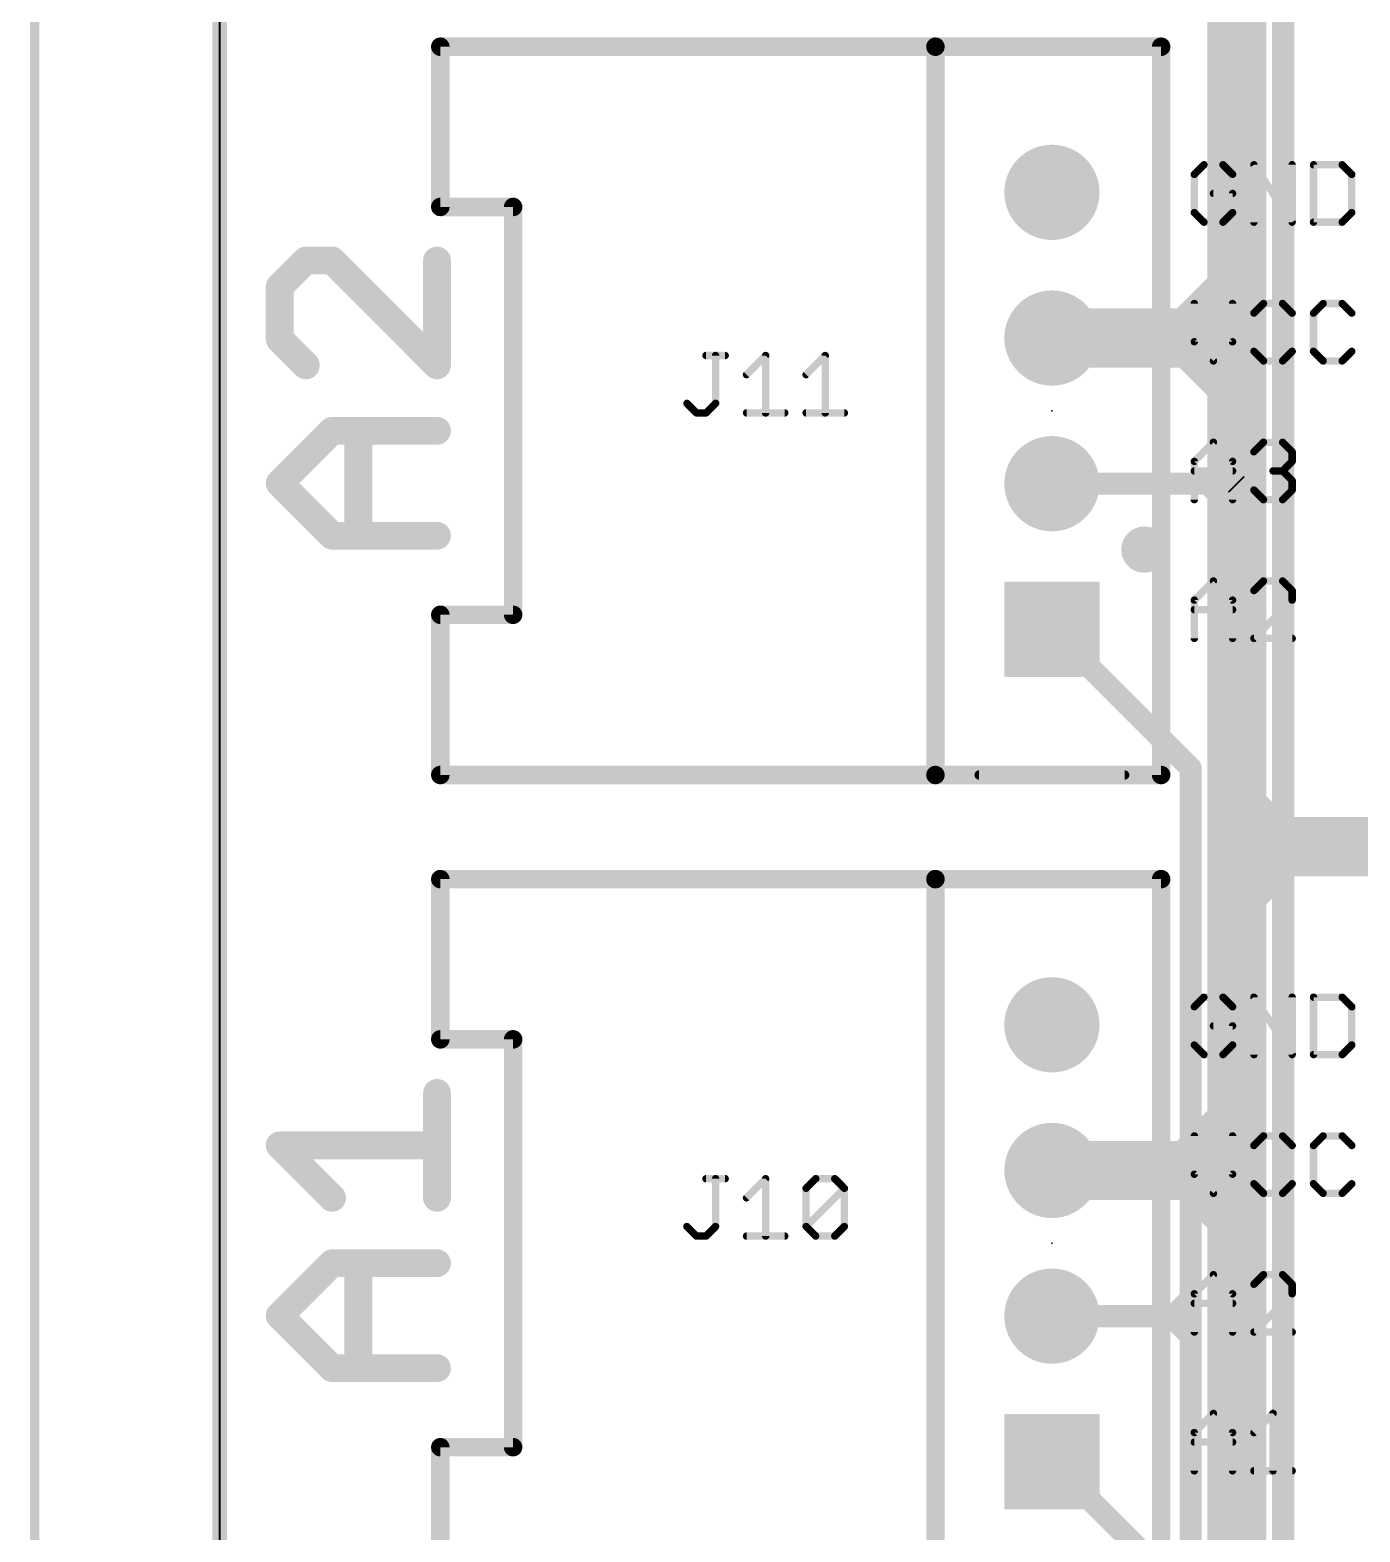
# Model space of a CAD drawing. Extents: x -0.23 to 5.5, y -0.23 to 4.66.
# Drawn here: x -0.103 to 0.617, y 0.819 to 1.631 of the extents above; entities that cross this region are included whole.
import ezdxf

# ---------------------------------------------------------------- set-up
doc = ezdxf.new("R2010")
doc.units = 0
for name, color, linetype in [('1', 14, 'CONTINUOUS'), ('16', 174, 'CONTINUOUS'), ('17', 94, 'CONTINUOUS'), ('18', 94, 'CONTINUOUS'), ('20', 214, 'CONTINUOUS'), ('21', 251, 'CONTINUOUS'), ('23', 178, 'CONTINUOUS'), ('25', 251, 'CONTINUOUS'), ('50', 251, 'CONTINUOUS')]:
    doc.layers.add(name, color=color, linetype=linetype)

# ---------------------------------------------------------------- blocks, each defined once
blk = doc.blocks.new('SQUAREP')
blk.add_solid([(-0.5, -0.5), (0.5, -0.5), (-0.5, 0.5), (0.5, 0.5)])
blk = doc.blocks.new('ROUNDP')
at = {"const_width": 0.5}
blk.add_lwpolyline([(0, -0.25, 1), (0, 0.25, 1), (0, -0.25)], format="xyb", dxfattribs=at)
blk = doc.blocks.new('ROUNDV')
at = {"const_width": 0.5}
blk.add_lwpolyline([(0, -0.25, 1), (0, 0.25, 1), (0, -0.25)], format="xyb", dxfattribs=at)

msp = doc.modelspace()

# ---------------------------------------------------------------- linework, layer by layer
at = {"layer": '1'}
for points, const_width in [([(0, 0), (0, 2.1)], 0.008), ([(0.55, 1.49), (0.55, 1.715)], 0.032), ([(0.52437, 1.46437), (0.55, 1.49)], 0.032), ([(0.55, 1.46), (0.55, 1.49)], 0.032), ([(0.45, 1.46437), (0.52437, 1.46437)], 0.032), ([(0.52437, 1.46437), (0.52563, 1.46437)], 0.032), ([(0.52563, 1.46437), (0.54563, 1.46437)], 0.032), ([(0.52563, 1.46437), (0.55, 1.44)], 0.032), ([(0.54563, 1.46437), (0.55, 1.46)], 0.032), ([(0.55, 1.44), (0.55, 1.46)], 0.032), ([(0.55, 1.21), (0.55, 1.44)], 0.032), ([(0.57063, 1.18937), (0.55, 1.21)], 0.032), ([(0.55, 1.2), (0.55, 1.21)], 0.032), ([(0.55, 1.165), (0.55, 1.2)], 0.032), ([(0.56063, 1.18937), (0.55, 1.2)], 0.032), ([(0.57437, 1.18937), (0.55, 1.165)], 0.032), ([(0.57063, 1.18937), (0.56063, 1.18937)], 0.032), ([(0.57437, 1.18937), (0.57063, 1.18937)], 0.032), ([(0.725, 1.18937), (0.57437, 1.18937)], 0.032), ([(0.55, 1.025), (0.55, 1.165)], 0.032), ([(0.52437, 1.01437), (0.545, 1.035)], 0.032), ([(0.545, 1.03), (0.545, 1.035)], 0.032), ([(0.55, 1.025), (0.545, 1.03)], 0.032), ([(0.55, 1.02), (0.55, 1.025)], 0.032), ([(0.54437, 1.01437), (0.55, 1.02)], 0.032), ([(0.55, 0.99), (0.55, 1.02)], 0.032), ([(0.45, 1.01437), (0.52437, 1.01437)], 0.032), ([(0.52437, 1.01437), (0.52563, 1.01437)], 0.032), ([(0.52563, 1.01437), (0.54437, 1.01437)], 0.032), ([(0.52563, 1.01437), (0.55, 0.99)], 0.032), ([(0.55, 0.655), (0.55, 0.99)], 0.032)]:
    msp.add_lwpolyline(points, dxfattribs=dict(at, const_width=const_width))
at = {"layer": '1', "const_width": 0.016}
for points in [[(0.558, 1.49, 1), (0.542, 1.49)], [(0.555657, 1.484343, 1), (0.544343, 1.495657)], [(0.542, 1.49, 1), (0.558, 1.49)], [(0.45, 1.47237, 1), (0.45, 1.45637)], [(0.52437, 1.47237, 1), (0.52437, 1.45637)], [(0.518713, 1.470027, 1), (0.530027, 1.458713)], [(0.52563, 1.47237, 1), (0.52563, 1.45637)], [(0.531287, 1.470027, 1), (0.519973, 1.458713)], [(0.52437, 1.45637, 1), (0.52437, 1.47237)], [(0.52563, 1.45637, 1), (0.52563, 1.47237)], [(0.551287, 1.470027, 1), (0.539973, 1.458713)], [(0.54563, 1.45637, 1), (0.54563, 1.47237)], [(0.558, 1.46, 1), (0.542, 1.46)], [(0.544343, 1.454343, 1), (0.555657, 1.465657)], [(0.542, 1.46, 1), (0.558, 1.46)], [(0.558, 1.44, 1), (0.542, 1.44)], [(0.544343, 1.434343, 1), (0.555657, 1.445657)], [(0.542, 1.44, 1), (0.558, 1.44)], [(0.555657, 1.215657, 1), (0.544343, 1.204343)], [(0.558, 1.21, 1), (0.542, 1.21)], [(0.542, 1.21, 1), (0.558, 1.21)], [(0.558, 1.2, 1), (0.542, 1.2)], [(0.555657, 1.205657, 1), (0.544343, 1.194343)], [(0.542, 1.2, 1), (0.558, 1.2)], [(0.56063, 1.19737, 1), (0.56063, 1.18137)], [(0.554973, 1.183713, 1), (0.566287, 1.195027)], [(0.57063, 1.19737, 1), (0.57063, 1.18137)], [(0.564973, 1.183713, 1), (0.576287, 1.195027)], [(0.57437, 1.19737, 1), (0.57437, 1.18137)], [(0.580027, 1.183713, 1), (0.568713, 1.195027)], [(0.57063, 1.18137, 1), (0.57063, 1.19737)], [(0.57437, 1.18137, 1), (0.57437, 1.19737)], [(0.558, 1.165, 1), (0.542, 1.165)], [(0.544343, 1.170657, 1), (0.555657, 1.159343)], [(0.542, 1.165, 1), (0.558, 1.165)], [(0.553, 1.035, 1), (0.537, 1.035)], [(0.550657, 1.029343, 1), (0.539343, 1.040657)], [(0.550657, 1.035657, 1), (0.539343, 1.024343)], [(0.558, 1.025, 1), (0.542, 1.025)], [(0.537, 1.03, 1), (0.553, 1.03)], [(0.558, 1.02, 1), (0.542, 1.02)], [(0.542, 1.025, 1), (0.558, 1.025)], [(0.544343, 1.019343, 1), (0.555657, 1.030657)], [(0.555657, 1.014343, 1), (0.544343, 1.025657)], [(0.45, 1.02237, 1), (0.45, 1.00637)], [(0.52437, 1.02237, 1), (0.52437, 1.00637)], [(0.518713, 1.020027, 1), (0.530027, 1.008713)], [(0.52563, 1.02237, 1), (0.52563, 1.00637)], [(0.531287, 1.020027, 1), (0.519973, 1.008713)], [(0.52437, 1.00637, 1), (0.52437, 1.02237)], [(0.52563, 1.00637, 1), (0.52563, 1.02237)], [(0.538713, 1.020027, 1), (0.550027, 1.008713)], [(0.542, 1.02, 1), (0.558, 1.02)], [(0.54437, 1.00637, 1), (0.54437, 1.02237)], [(0.558, 0.99, 1), (0.542, 0.99)], [(0.544343, 0.984343, 1), (0.555657, 0.995657)], [(0.542, 0.99, 1), (0.558, 0.99)]]:
    msp.add_lwpolyline(points, format="xyb", dxfattribs=at)
at = {"layer": '16'}
for points, const_width in [([(0, 0), (0, 2.1)], 0.008), ([(0.575, 0.5), (0.575, 1.71063)], 0.012), ([(0.55, 1.4), (0.55, 1.65689)], 0.012), ([(0.53563, 1.38563), (0.55, 1.4)], 0.012), ([(0.55, 1.385), (0.55, 1.4)], 0.012), ([(0.45, 1.38563), (0.53437, 1.38563)], 0.012), ([(0.53437, 1.38563), (0.53563, 1.38563)], 0.012), ([(0.53437, 1.38563), (0.55, 1.37)], 0.012), ([(0.53563, 1.38563), (0.54937, 1.38563)], 0.012), ([(0.54937, 1.38563), (0.55, 1.385)], 0.012), ([(0.55, 1.37), (0.55, 1.385)], 0.012), ([(0.55, 0.49), (0.55, 1.37)], 0.012), ([(0.525, 1.23189), (0.45, 1.30689)], 0.012), ([(0.525, 0.945), (0.525, 1.23189)], 0.012), ([(0.51563, 0.93563), (0.525, 0.945)], 0.012), ([(0.525, 0.94), (0.525, 0.945)], 0.012), ([(0.52063, 0.93563), (0.525, 0.94)], 0.012), ([(0.525, 0.925), (0.525, 0.94)], 0.012), ([(0.45, 0.93563), (0.51437, 0.93563)], 0.012), ([(0.51437, 0.93563), (0.51563, 0.93563)], 0.012), ([(0.51437, 0.93563), (0.525, 0.925)], 0.012), ([(0.51563, 0.93563), (0.52063, 0.93563)], 0.012), ([(0.525, 0.48), (0.525, 0.925)], 0.012), ([(0.5, 0.80689), (0.45, 0.85689)], 0.012)]:
    msp.add_lwpolyline(points, dxfattribs=dict(at, const_width=const_width))
at = {"layer": '16', "const_width": 0.006}
for points in [[(0.553, 1.4, 1), (0.547, 1.4)], [(0.552121, 1.397879, 1), (0.547879, 1.402121)], [(0.547, 1.4, 1), (0.553, 1.4)], [(0.45, 1.38863, 1), (0.45, 1.38263)], [(0.53437, 1.38863, 1), (0.53437, 1.38263)], [(0.536491, 1.387751, 1), (0.532249, 1.383509)], [(0.53563, 1.38863, 1), (0.53563, 1.38263)], [(0.533509, 1.387751, 1), (0.537751, 1.383509)], [(0.53437, 1.38263, 1), (0.53437, 1.38863)], [(0.53563, 1.38263, 1), (0.53563, 1.38863)], [(0.551491, 1.387751, 1), (0.547249, 1.383509)], [(0.553, 1.385, 1), (0.547, 1.385)], [(0.547879, 1.382879, 1), (0.552121, 1.387121)], [(0.54937, 1.38263, 1), (0.54937, 1.38863)], [(0.547, 1.385, 1), (0.553, 1.385)], [(0.553, 1.37, 1), (0.547, 1.37)], [(0.547, 1.37, 1), (0.553, 1.37)], [(0.547879, 1.367879, 1), (0.552121, 1.372121)], [(0.452121, 1.309011, 1), (0.447879, 1.304768)], [(0.528, 1.23189, 1), (0.522, 1.23189)], [(0.522879, 1.229768, 1), (0.527121, 1.234011)], [(0.528, 0.945, 1), (0.522, 0.945)], [(0.527121, 0.942879, 1), (0.522879, 0.947121)], [(0.522, 0.945, 1), (0.528, 0.945)], [(0.528, 0.94, 1), (0.522, 0.94)], [(0.522, 0.94, 1), (0.528, 0.94)], [(0.527121, 0.937879, 1), (0.522879, 0.942121)], [(0.45, 0.93863, 1), (0.45, 0.93263)], [(0.51437, 0.93863, 1), (0.51437, 0.93263)], [(0.516491, 0.937751, 1), (0.512249, 0.933509)], [(0.51563, 0.93863, 1), (0.51563, 0.93263)], [(0.513509, 0.937751, 1), (0.517751, 0.933509)], [(0.51437, 0.93263, 1), (0.51437, 0.93863)], [(0.51563, 0.93263, 1), (0.51563, 0.93863)], [(0.518509, 0.937751, 1), (0.522751, 0.933509)], [(0.52063, 0.93263, 1), (0.52063, 0.93863)], [(0.528, 0.925, 1), (0.522, 0.925)], [(0.522, 0.925, 1), (0.528, 0.925)], [(0.522879, 0.922879, 1), (0.527121, 0.927121)], [(0.452121, 0.859011, 1), (0.447879, 0.854768)]]:
    msp.add_lwpolyline(points, format="xyb", dxfattribs=at)
at = {"layer": '20', "const_width": 0.001}
msp.add_lwpolyline([(0, 0.05), (0, 2.05)], dxfattribs=at)
at = {"layer": '21'}
for points, const_width in [([(0, 0), (0, 2.1)], 0.005), ([(0.387008, 1.62185), (0.119291, 1.62185)], 0.01), ([(0.119291, 1.535236), (0.119291, 1.62185)], 0.01), ([(0.387008, 1.62185), (0.509055, 1.62185)], 0.01), ([(0.387008, 1.22815), (0.387008, 1.62185)], 0.01), ([(0.509055, 1.22815), (0.509055, 1.62185)], 0.01), ([(0.532171, 1.558026), (0.527, 1.552855)], 0.004), ([(0.542513, 1.558026), (0.532171, 1.558026)], 0.004), ([(0.547684, 1.552855), (0.542513, 1.558026)], 0.004), ([(0.559227, 1.527), (0.559227, 1.558026)], 0.004), ([(0.559227, 1.558026), (0.579912, 1.527)], 0.004), ([(0.579912, 1.527), (0.579912, 1.558026)], 0.004), ([(0.591455, 1.558026), (0.591455, 1.527)], 0.004), ([(0.606968, 1.558026), (0.591455, 1.558026)], 0.004), ([(0.612139, 1.552855), (0.606968, 1.558026)], 0.004), ([(0.527, 1.552855), (0.527, 1.532171)], 0.004), ([(0.612139, 1.532171), (0.612139, 1.552855)], 0.004), ([(0.547684, 1.542513), (0.537342, 1.542513)], 0.004), ([(0.547684, 1.532171), (0.547684, 1.542513)], 0.004), ([(0.158661, 1.535236), (0.119291, 1.535236)], 0.01), ([(0.158661, 1.314764), (0.158661, 1.535236)], 0.01), ([(0.527, 1.532171), (0.532171, 1.527)], 0.004), ([(0.532171, 1.527), (0.542513, 1.527)], 0.004), ([(0.542513, 1.527), (0.547684, 1.532171)], 0.004), ([(0.591455, 1.527), (0.606968, 1.527)], 0.004), ([(0.606968, 1.527), (0.612139, 1.532171)], 0.004), ([(0.046606, 1.506294), (0.032427, 1.492115)], 0.015), ([(0.060785, 1.506294), (0.046606, 1.506294)], 0.015), ([(0.1175, 1.449579), (0.060785, 1.506294)], 0.015), ([(0.1175, 1.506294), (0.1175, 1.449579)], 0.015), ([(0.032427, 1.492115), (0.032427, 1.463757)], 0.015), ([(0.527, 1.483026), (0.527, 1.462342)], 0.004), ([(0.547684, 1.462342), (0.547684, 1.483026)], 0.004), ([(0.564398, 1.483026), (0.559227, 1.477855)], 0.004), ([(0.559227, 1.477855), (0.559227, 1.457171)], 0.004), ([(0.574741, 1.483026), (0.564398, 1.483026)], 0.004), ([(0.579912, 1.477855), (0.574741, 1.483026)], 0.004), ([(0.596626, 1.483026), (0.591455, 1.477855)], 0.004), ([(0.591455, 1.477855), (0.591455, 1.457171)], 0.004), ([(0.606968, 1.483026), (0.596626, 1.483026)], 0.004), ([(0.612139, 1.477855), (0.606968, 1.483026)], 0.004), ([(0.032427, 1.463757), (0.046606, 1.449579)], 0.015), ([(0.527, 1.462342), (0.537342, 1.452)], 0.004), ([(0.537342, 1.452), (0.547684, 1.462342)], 0.004), ([(0.559227, 1.457171), (0.564398, 1.452)], 0.004), ([(0.564398, 1.452), (0.574741, 1.452)], 0.004), ([(0.574741, 1.452), (0.579912, 1.457171)], 0.004), ([(0.591455, 1.457171), (0.596626, 1.452)], 0.004), ([(0.596626, 1.452), (0.606968, 1.452)], 0.004), ([(0.606968, 1.452), (0.612139, 1.457171)], 0.004), ([(0.032427, 1.385858), (0.060785, 1.414215)], 0.015), ([(0.060785, 1.414215), (0.1175, 1.414215)], 0.015), ([(0.074964, 1.3575), (0.074964, 1.414215)], 0.015), ([(0.527, 1.397684), (0.537342, 1.408026)], 0.004), ([(0.537342, 1.408026), (0.547684, 1.397684)], 0.004), ([(0.559227, 1.402855), (0.564398, 1.408026)], 0.004), ([(0.564398, 1.408026), (0.574741, 1.408026)], 0.004), ([(0.574741, 1.408026), (0.579912, 1.402855)], 0.004), ([(0.579912, 1.402855), (0.579912, 1.397684)], 0.004), ([(0.527, 1.377), (0.527, 1.397684)], 0.004), ([(0.547684, 1.397684), (0.547684, 1.377)], 0.004), ([(0.579912, 1.397684), (0.574741, 1.392513)], 0.004), ([(0.060785, 1.3575), (0.032427, 1.385858)], 0.015), ([(0.527, 1.392513), (0.547684, 1.392513)], 0.004), ([(0.574741, 1.392513), (0.56957, 1.392513)], 0.004), ([(0.574741, 1.392513), (0.579912, 1.387342)], 0.004), ([(0.579912, 1.387342), (0.579912, 1.382171)], 0.004), ([(0.564398, 1.377), (0.559227, 1.382171)], 0.004), ([(0.579912, 1.382171), (0.574741, 1.377)], 0.004), ([(0.574741, 1.377), (0.564398, 1.377)], 0.004), ([(0.1175, 1.3575), (0.060785, 1.3575)], 0.015), ([(0.527, 1.322684), (0.537342, 1.333026)], 0.004), ([(0.537342, 1.333026), (0.547684, 1.322684)], 0.004), ([(0.564398, 1.333026), (0.559227, 1.327855)], 0.004), ([(0.574741, 1.333026), (0.564398, 1.333026)], 0.004), ([(0.579912, 1.327855), (0.574741, 1.333026)], 0.004), ([(0.527, 1.302), (0.527, 1.322684)], 0.004), ([(0.547684, 1.322684), (0.547684, 1.302)], 0.004), ([(0.559227, 1.302), (0.579912, 1.322684)], 0.004), ([(0.579912, 1.322684), (0.579912, 1.327855)], 0.004), ([(0.119291, 1.22815), (0.119291, 1.314764)], 0.01), ([(0.119291, 1.314764), (0.158661, 1.314764)], 0.01), ([(0.527, 1.317513), (0.547684, 1.317513)], 0.004), ([(0.579912, 1.302), (0.559227, 1.302)], 0.004), ([(0.119291, 1.22815), (0.387008, 1.22815)], 0.01), ([(0.387008, 1.22815), (0.509055, 1.22815)], 0.01), ([(0.41063, 1.22815), (0.48937, 1.22815)], 0.005), ([(0.387008, 1.17185), (0.119291, 1.17185)], 0.01), ([(0.119291, 1.085236), (0.119291, 1.17185)], 0.01), ([(0.387008, 1.17185), (0.509055, 1.17185)], 0.01), ([(0.387008, 0.77815), (0.387008, 1.17185)], 0.01), ([(0.509055, 0.77815), (0.509055, 1.17185)], 0.01), ([(0.532171, 1.108026), (0.527, 1.102855)], 0.004), ([(0.527, 1.102855), (0.527, 1.082171)], 0.004), ([(0.542513, 1.108026), (0.532171, 1.108026)], 0.004), ([(0.547684, 1.102855), (0.542513, 1.108026)], 0.004), ([(0.559227, 1.077), (0.559227, 1.108026)], 0.004), ([(0.559227, 1.108026), (0.579912, 1.077)], 0.004), ([(0.579912, 1.077), (0.579912, 1.108026)], 0.004), ([(0.591455, 1.108026), (0.591455, 1.077)], 0.004), ([(0.606968, 1.108026), (0.591455, 1.108026)], 0.004), ([(0.612139, 1.102855), (0.606968, 1.108026)], 0.004), ([(0.612139, 1.082171), (0.612139, 1.102855)], 0.004), ([(0.158661, 1.085236), (0.119291, 1.085236)], 0.01), ([(0.158661, 0.864764), (0.158661, 1.085236)], 0.01), ([(0.547684, 1.092513), (0.537342, 1.092513)], 0.004), ([(0.547684, 1.082171), (0.547684, 1.092513)], 0.004), ([(0.527, 1.082171), (0.532171, 1.077)], 0.004), ([(0.542513, 1.077), (0.547684, 1.082171)], 0.004), ([(0.606968, 1.077), (0.612139, 1.082171)], 0.004), ([(0.532171, 1.077), (0.542513, 1.077)], 0.004), ([(0.591455, 1.077), (0.606968, 1.077)], 0.004), ([(0.1175, 0.999579), (0.1175, 1.056294)], 0.015), ([(0.060785, 0.999579), (0.032427, 1.027936)], 0.015), ([(0.032427, 1.027936), (0.1175, 1.027936)], 0.015), ([(0.527, 1.033026), (0.527, 1.012342)], 0.004), ([(0.547684, 1.012342), (0.547684, 1.033026)], 0.004), ([(0.564398, 1.033026), (0.559227, 1.027855)], 0.004), ([(0.574741, 1.033026), (0.564398, 1.033026)], 0.004), ([(0.579912, 1.027855), (0.574741, 1.033026)], 0.004), ([(0.596626, 1.033026), (0.591455, 1.027855)], 0.004), ([(0.606968, 1.033026), (0.596626, 1.033026)], 0.004), ([(0.612139, 1.027855), (0.606968, 1.033026)], 0.004), ([(0.559227, 1.027855), (0.559227, 1.007171)], 0.004), ([(0.591455, 1.027855), (0.591455, 1.007171)], 0.004), ([(0.527, 1.012342), (0.537342, 1.002)], 0.004), ([(0.537342, 1.002), (0.547684, 1.012342)], 0.004), ([(0.559227, 1.007171), (0.564398, 1.002)], 0.004), ([(0.574741, 1.002), (0.579912, 1.007171)], 0.004), ([(0.591455, 1.007171), (0.596626, 1.002)], 0.004), ([(0.606968, 1.002), (0.612139, 1.007171)], 0.004), ([(0.564398, 1.002), (0.574741, 1.002)], 0.004), ([(0.596626, 1.002), (0.606968, 1.002)], 0.004), ([(0.032427, 0.935858), (0.060785, 0.964215)], 0.015), ([(0.060785, 0.964215), (0.1175, 0.964215)], 0.015), ([(0.074964, 0.9075), (0.074964, 0.964215)], 0.015), ([(0.527, 0.947684), (0.537342, 0.958026)], 0.004), ([(0.537342, 0.958026), (0.547684, 0.947684)], 0.004), ([(0.564398, 0.958026), (0.559227, 0.952855)], 0.004), ([(0.574741, 0.958026), (0.564398, 0.958026)], 0.004), ([(0.579912, 0.952855), (0.574741, 0.958026)], 0.004), ([(0.579912, 0.947684), (0.579912, 0.952855)], 0.004), ([(0.060785, 0.9075), (0.032427, 0.935858)], 0.015), ([(0.527, 0.927), (0.527, 0.947684)], 0.004), ([(0.527, 0.942513), (0.547684, 0.942513)], 0.004), ([(0.547684, 0.947684), (0.547684, 0.927)], 0.004), ([(0.559227, 0.927), (0.579912, 0.947684)], 0.004), ([(0.579912, 0.927), (0.559227, 0.927)], 0.004), ([(0.1175, 0.9075), (0.060785, 0.9075)], 0.015), ([(0.527, 0.872684), (0.537342, 0.883026)], 0.004), ([(0.537342, 0.883026), (0.547684, 0.872684)], 0.004), ([(0.559227, 0.872684), (0.56957, 0.883026)], 0.004), ([(0.56957, 0.883026), (0.56957, 0.852)], 0.004), ([(0.119291, 0.77815), (0.119291, 0.864764)], 0.01), ([(0.119291, 0.864764), (0.158661, 0.864764)], 0.01), ([(0.527, 0.852), (0.527, 0.872684)], 0.004), ([(0.527, 0.867513), (0.547684, 0.867513)], 0.004), ([(0.547684, 0.872684), (0.547684, 0.852)], 0.004), ([(0.559227, 0.852), (0.579912, 0.852)], 0.004)]:
    msp.add_lwpolyline(points, dxfattribs=dict(at, const_width=const_width))
for points, const_width in [([(0.119291, 1.62435, 1), (0.119291, 1.61935)], 0.005), ([(0.121791, 1.62185, 1), (0.116791, 1.62185)], 0.005), ([(0.387008, 1.62435, 1), (0.387008, 1.61935)], 0.005), ([(0.389508, 1.62185, 1), (0.384508, 1.62185)], 0.005), ([(0.387008, 1.61935, 1), (0.387008, 1.62435)], 0.005), ([(0.511555, 1.62185, 1), (0.506555, 1.62185)], 0.005), ([(0.509055, 1.61935, 1), (0.509055, 1.62435)], 0.005), ([(0.532171, 1.559026, 1), (0.532171, 1.557026)], 0.002), ([(0.532878, 1.557319, 1), (0.531464, 1.558734)], 0.002), ([(0.54322, 1.558734, 1), (0.541806, 1.557319)], 0.002), ([(0.542513, 1.557026, 1), (0.542513, 1.559026)], 0.002), ([(0.56006, 1.558581, 1), (0.558395, 1.557472)], 0.002), ([(0.560227, 1.558026, 1), (0.558227, 1.558026)], 0.002), ([(0.580912, 1.558026, 1), (0.578912, 1.558026)], 0.002), ([(0.592455, 1.558026, 1), (0.590455, 1.558026)], 0.002), ([(0.591455, 1.559026, 1), (0.591455, 1.557026)], 0.002), ([(0.607675, 1.558734, 1), (0.606261, 1.557319)], 0.002), ([(0.606968, 1.557026, 1), (0.606968, 1.559026)], 0.002), ([(0.528, 1.552855, 1), (0.526, 1.552855)], 0.002), ([(0.526293, 1.553562, 1), (0.527707, 1.552148)], 0.002), ([(0.546977, 1.552148, 1), (0.548391, 1.553562)], 0.002), ([(0.613139, 1.552855, 1), (0.611139, 1.552855)], 0.002), ([(0.611432, 1.552148, 1), (0.612846, 1.553562)], 0.002), ([(0.537342, 1.543513, 1), (0.537342, 1.541513)], 0.002), ([(0.548684, 1.542513, 1), (0.546684, 1.542513)], 0.002), ([(0.547684, 1.541513, 1), (0.547684, 1.543513)], 0.002), ([(0.119291, 1.537736, 1), (0.119291, 1.532736)], 0.005), ([(0.116791, 1.535236, 1), (0.121791, 1.535236)], 0.005), ([(0.161161, 1.535236, 1), (0.156161, 1.535236)], 0.005), ([(0.158661, 1.532736, 1), (0.158661, 1.537736)], 0.005), ([(0.527707, 1.532878, 1), (0.526293, 1.531464)], 0.002), ([(0.526, 1.532171, 1), (0.528, 1.532171)], 0.002), ([(0.532171, 1.528, 1), (0.532171, 1.526)], 0.002), ([(0.531464, 1.526293, 1), (0.532878, 1.527707)], 0.002), ([(0.541806, 1.527707, 1), (0.54322, 1.526293)], 0.002), ([(0.542513, 1.526, 1), (0.542513, 1.528)], 0.002), ([(0.546684, 1.532171, 1), (0.548684, 1.532171)], 0.002), ([(0.548391, 1.531464, 1), (0.546977, 1.532878)], 0.002), ([(0.558227, 1.527, 1), (0.560227, 1.527)], 0.002), ([(0.578912, 1.527, 1), (0.580912, 1.527)], 0.002), ([(0.57908, 1.526445, 1), (0.580744, 1.527555)], 0.002), ([(0.591455, 1.528, 1), (0.591455, 1.526)], 0.002), ([(0.590455, 1.527, 1), (0.592455, 1.527)], 0.002), ([(0.606261, 1.527707, 1), (0.607675, 1.526293)], 0.002), ([(0.606968, 1.526, 1), (0.606968, 1.528)], 0.002), ([(0.611139, 1.532171, 1), (0.613139, 1.532171)], 0.002), ([(0.612846, 1.531464, 1), (0.611432, 1.532878)], 0.002), ([(0.046606, 1.510044, 1), (0.046606, 1.502544)], 0.0075), ([(0.049258, 1.503642, 1), (0.043955, 1.508945)], 0.0075), ([(0.063437, 1.508945, 1), (0.058133, 1.503642)], 0.0075), ([(0.060785, 1.502544, 1), (0.060785, 1.510044)], 0.0075), ([(0.12125, 1.506294, 1), (0.11375, 1.506294)], 0.0075), ([(0.036177, 1.492115, 1), (0.028677, 1.492115)], 0.0075), ([(0.029776, 1.494767, 1), (0.035079, 1.489463)], 0.0075), ([(0.528, 1.483026, 1), (0.526, 1.483026)], 0.002), ([(0.548684, 1.483026, 1), (0.546684, 1.483026)], 0.002), ([(0.560227, 1.477855, 1), (0.558227, 1.477855)], 0.002), ([(0.55852, 1.478562, 1), (0.559935, 1.477148)], 0.002), ([(0.564398, 1.484026, 1), (0.564398, 1.482026)], 0.002), ([(0.565106, 1.482319, 1), (0.563691, 1.483734)], 0.002), ([(0.575448, 1.483734, 1), (0.574034, 1.482319)], 0.002), ([(0.574741, 1.482026, 1), (0.574741, 1.484026)], 0.002), ([(0.579205, 1.477148, 1), (0.580619, 1.478562)], 0.002), ([(0.592455, 1.477855, 1), (0.590455, 1.477855)], 0.002), ([(0.590748, 1.478562, 1), (0.592162, 1.477148)], 0.002), ([(0.596626, 1.484026, 1), (0.596626, 1.482026)], 0.002), ([(0.597333, 1.482319, 1), (0.595919, 1.483734)], 0.002), ([(0.607675, 1.483734, 1), (0.606261, 1.482319)], 0.002), ([(0.606968, 1.482026, 1), (0.606968, 1.484026)], 0.002), ([(0.611432, 1.477148, 1), (0.612846, 1.478562)], 0.002), ([(0.035079, 1.466409, 1), (0.029776, 1.461106)], 0.0075), ([(0.028677, 1.463757, 1), (0.036177, 1.463757)], 0.0075), ([(0.527707, 1.463049, 1), (0.526293, 1.461635)], 0.002), ([(0.526, 1.462342, 1), (0.528, 1.462342)], 0.002), ([(0.546684, 1.462342, 1), (0.548684, 1.462342)], 0.002), ([(0.548391, 1.461635, 1), (0.546977, 1.463049)], 0.002), ([(0.043955, 1.446927, 1), (0.049258, 1.45223)], 0.0075), ([(0.114848, 1.446927, 1), (0.120152, 1.45223)], 0.0075), ([(0.536635, 1.452707, 1), (0.538049, 1.451293)], 0.002), ([(0.536635, 1.451293, 1), (0.538049, 1.452707)], 0.002), ([(0.559935, 1.457878, 1), (0.55852, 1.456464)], 0.002), ([(0.558227, 1.457171, 1), (0.560227, 1.457171)], 0.002), ([(0.564398, 1.453, 1), (0.564398, 1.451)], 0.002), ([(0.563691, 1.451293, 1), (0.565106, 1.452707)], 0.002), ([(0.574034, 1.452707, 1), (0.575448, 1.451293)], 0.002), ([(0.574741, 1.451, 1), (0.574741, 1.453)], 0.002), ([(0.580619, 1.456464, 1), (0.579205, 1.457878)], 0.002), ([(0.592162, 1.457878, 1), (0.590748, 1.456464)], 0.002), ([(0.590455, 1.457171, 1), (0.592455, 1.457171)], 0.002), ([(0.596626, 1.453, 1), (0.596626, 1.451)], 0.002), ([(0.595919, 1.451293, 1), (0.597333, 1.452707)], 0.002), ([(0.606261, 1.452707, 1), (0.607675, 1.451293)], 0.002), ([(0.606968, 1.451, 1), (0.606968, 1.453)], 0.002), ([(0.612846, 1.456464, 1), (0.611432, 1.457878)], 0.002), ([(0.11375, 1.449579, 1), (0.12125, 1.449579)], 0.0075), ([(0.060785, 1.417965, 1), (0.060785, 1.410465)], 0.0075), ([(0.063437, 1.411563, 1), (0.058133, 1.416867)], 0.0075), ([(0.078714, 1.414215, 1), (0.071214, 1.414215)], 0.0075), ([(0.1175, 1.410465, 1), (0.1175, 1.417965)], 0.0075), ([(0.538049, 1.408734, 1), (0.536635, 1.407319)], 0.002), ([(0.538049, 1.407319, 1), (0.536635, 1.408734)], 0.002), ([(0.564398, 1.409026, 1), (0.564398, 1.407026)], 0.002), ([(0.565106, 1.407319, 1), (0.563691, 1.408734)], 0.002), ([(0.575448, 1.408734, 1), (0.574034, 1.407319)], 0.002), ([(0.574741, 1.407026, 1), (0.574741, 1.409026)], 0.002), ([(0.580912, 1.402855, 1), (0.578912, 1.402855)], 0.002), ([(0.528, 1.397684, 1), (0.526, 1.397684)], 0.002), ([(0.526293, 1.398391, 1), (0.527707, 1.396977)], 0.002), ([(0.548684, 1.397684, 1), (0.546684, 1.397684)], 0.002), ([(0.546977, 1.396977, 1), (0.548391, 1.398391)], 0.002), ([(0.55852, 1.403562, 1), (0.559935, 1.402148)], 0.002), ([(0.578912, 1.397684, 1), (0.580912, 1.397684)], 0.002), ([(0.579205, 1.402148, 1), (0.580619, 1.403562)], 0.002), ([(0.580619, 1.396977, 1), (0.579205, 1.398391)], 0.002), ([(0.035079, 1.388509, 1), (0.029776, 1.383206)], 0.0075), ([(0.029776, 1.388509, 1), (0.035079, 1.383206)], 0.0075), ([(0.527, 1.393513, 1), (0.527, 1.391513)], 0.002), ([(0.547684, 1.391513, 1), (0.547684, 1.393513)], 0.002), ([(0.56957, 1.393513, 1), (0.56957, 1.391513)], 0.002), ([(0.575448, 1.39322, 1), (0.574034, 1.391806)], 0.002), ([(0.574034, 1.39322, 1), (0.575448, 1.391806)], 0.002), ([(0.574741, 1.391513, 1), (0.574741, 1.393513)], 0.002), ([(0.580912, 1.387342, 1), (0.578912, 1.387342)], 0.002), ([(0.579205, 1.386635, 1), (0.580619, 1.388049)], 0.002), ([(0.559935, 1.382878, 1), (0.55852, 1.381464)], 0.002), ([(0.578912, 1.382171, 1), (0.580912, 1.382171)], 0.002), ([(0.580619, 1.381464, 1), (0.579205, 1.382878)], 0.002), ([(0.526, 1.377, 1), (0.528, 1.377)], 0.002), ([(0.546684, 1.377, 1), (0.548684, 1.377)], 0.002), ([(0.564398, 1.378, 1), (0.564398, 1.376)], 0.002), ([(0.563691, 1.376293, 1), (0.565106, 1.377707)], 0.002), ([(0.574034, 1.377707, 1), (0.575448, 1.376293)], 0.002), ([(0.574741, 1.376, 1), (0.574741, 1.378)], 0.002), ([(0.060785, 1.36125, 1), (0.060785, 1.35375)], 0.0075), ([(0.1175, 1.35375, 1), (0.1175, 1.36125)], 0.0075), ([(0.058133, 1.354848, 1), (0.063437, 1.360152)], 0.0075), ([(0.071214, 1.3575, 1), (0.078714, 1.3575)], 0.0075), ([(0.538049, 1.333734, 1), (0.536635, 1.332319)], 0.002), ([(0.538049, 1.332319, 1), (0.536635, 1.333734)], 0.002), ([(0.564398, 1.334026, 1), (0.564398, 1.332026)], 0.002), ([(0.565106, 1.332319, 1), (0.563691, 1.333734)], 0.002), ([(0.575448, 1.333734, 1), (0.574034, 1.332319)], 0.002), ([(0.574741, 1.332026, 1), (0.574741, 1.334026)], 0.002), ([(0.528, 1.322684, 1), (0.526, 1.322684)], 0.002), ([(0.526293, 1.323391, 1), (0.527707, 1.321977)], 0.002), ([(0.548684, 1.322684, 1), (0.546684, 1.322684)], 0.002), ([(0.546977, 1.321977, 1), (0.548391, 1.323391)], 0.002), ([(0.55852, 1.328562, 1), (0.559935, 1.327148)], 0.002), ([(0.580912, 1.327855, 1), (0.578912, 1.327855)], 0.002), ([(0.578912, 1.322684, 1), (0.580912, 1.322684)], 0.002), ([(0.579205, 1.327148, 1), (0.580619, 1.328562)], 0.002), ([(0.580619, 1.321977, 1), (0.579205, 1.323391)], 0.002), ([(0.121791, 1.314764, 1), (0.116791, 1.314764)], 0.005), ([(0.119291, 1.317264, 1), (0.119291, 1.312264)], 0.005), ([(0.156161, 1.314764, 1), (0.161161, 1.314764)], 0.005), ([(0.158661, 1.312264, 1), (0.158661, 1.317264)], 0.005), ([(0.527, 1.318513, 1), (0.527, 1.316513)], 0.002), ([(0.547684, 1.316513, 1), (0.547684, 1.318513)], 0.002), ([(0.526, 1.302, 1), (0.528, 1.302)], 0.002), ([(0.546684, 1.302, 1), (0.548684, 1.302)], 0.002), ([(0.559227, 1.303, 1), (0.559227, 1.301)], 0.002), ([(0.55852, 1.302707, 1), (0.559935, 1.301293)], 0.002), ([(0.579912, 1.301, 1), (0.579912, 1.303)], 0.002), ([(0.119291, 1.23065, 1), (0.119291, 1.22565)], 0.005), ([(0.116791, 1.22815, 1), (0.121791, 1.22815)], 0.005), ([(0.387008, 1.23065, 1), (0.387008, 1.22565)], 0.005), ([(0.384508, 1.22815, 1), (0.389508, 1.22815)], 0.005), ([(0.387008, 1.22565, 1), (0.387008, 1.23065)], 0.005), ([(0.41063, 1.2294, 1), (0.41063, 1.2269)], 0.0025), ([(0.48937, 1.2269, 1), (0.48937, 1.2294)], 0.0025), ([(0.506555, 1.22815, 1), (0.511555, 1.22815)], 0.005), ([(0.509055, 1.22565, 1), (0.509055, 1.23065)], 0.005), ([(0.119291, 1.17435, 1), (0.119291, 1.16935)], 0.005), ([(0.121791, 1.17185, 1), (0.116791, 1.17185)], 0.005), ([(0.387008, 1.17435, 1), (0.387008, 1.16935)], 0.005), ([(0.389508, 1.17185, 1), (0.384508, 1.17185)], 0.005), ([(0.387008, 1.16935, 1), (0.387008, 1.17435)], 0.005), ([(0.511555, 1.17185, 1), (0.506555, 1.17185)], 0.005), ([(0.509055, 1.16935, 1), (0.509055, 1.17435)], 0.005), ([(0.528, 1.102855, 1), (0.526, 1.102855)], 0.002), ([(0.526293, 1.103562, 1), (0.527707, 1.102148)], 0.002), ([(0.532171, 1.109026, 1), (0.532171, 1.107026)], 0.002), ([(0.532878, 1.107319, 1), (0.531464, 1.108734)], 0.002), ([(0.54322, 1.108734, 1), (0.541806, 1.107319)], 0.002), ([(0.542513, 1.107026, 1), (0.542513, 1.109026)], 0.002), ([(0.546977, 1.102148, 1), (0.548391, 1.103562)], 0.002), ([(0.56006, 1.108581, 1), (0.558395, 1.107472)], 0.002), ([(0.560227, 1.108026, 1), (0.558227, 1.108026)], 0.002), ([(0.580912, 1.108026, 1), (0.578912, 1.108026)], 0.002), ([(0.592455, 1.108026, 1), (0.590455, 1.108026)], 0.002), ([(0.591455, 1.109026, 1), (0.591455, 1.107026)], 0.002), ([(0.607675, 1.108734, 1), (0.606261, 1.107319)], 0.002), ([(0.606968, 1.107026, 1), (0.606968, 1.109026)], 0.002), ([(0.613139, 1.102855, 1), (0.611139, 1.102855)], 0.002), ([(0.611432, 1.102148, 1), (0.612846, 1.103562)], 0.002), ([(0.119291, 1.087736, 1), (0.119291, 1.082736)], 0.005), ([(0.161161, 1.085236, 1), (0.156161, 1.085236)], 0.005), ([(0.158661, 1.082736, 1), (0.158661, 1.087736)], 0.005), ([(0.537342, 1.093513, 1), (0.537342, 1.091513)], 0.002), ([(0.548684, 1.092513, 1), (0.546684, 1.092513)], 0.002), ([(0.547684, 1.091513, 1), (0.547684, 1.093513)], 0.002), ([(0.116791, 1.085236, 1), (0.121791, 1.085236)], 0.005), ([(0.527707, 1.082878, 1), (0.526293, 1.081464)], 0.002), ([(0.526, 1.082171, 1), (0.528, 1.082171)], 0.002), ([(0.546684, 1.082171, 1), (0.548684, 1.082171)], 0.002), ([(0.548391, 1.081464, 1), (0.546977, 1.082878)], 0.002), ([(0.611139, 1.082171, 1), (0.613139, 1.082171)], 0.002), ([(0.612846, 1.081464, 1), (0.611432, 1.082878)], 0.002), ([(0.532171, 1.078, 1), (0.532171, 1.076)], 0.002), ([(0.531464, 1.076293, 1), (0.532878, 1.077707)], 0.002), ([(0.541806, 1.077707, 1), (0.54322, 1.076293)], 0.002), ([(0.542513, 1.076, 1), (0.542513, 1.078)], 0.002), ([(0.558227, 1.077, 1), (0.560227, 1.077)], 0.002), ([(0.578912, 1.077, 1), (0.580912, 1.077)], 0.002), ([(0.57908, 1.076445, 1), (0.580744, 1.077555)], 0.002), ([(0.591455, 1.078, 1), (0.591455, 1.076)], 0.002), ([(0.590455, 1.077, 1), (0.592455, 1.077)], 0.002), ([(0.606261, 1.077707, 1), (0.607675, 1.076293)], 0.002), ([(0.606968, 1.076, 1), (0.606968, 1.078)], 0.002), ([(0.12125, 1.056294, 1), (0.11375, 1.056294)], 0.0075), ([(0.035079, 1.030588, 1), (0.029776, 1.025284)], 0.0075), ([(0.032427, 1.031686, 1), (0.032427, 1.024186)], 0.0075), ([(0.1175, 1.024186, 1), (0.1175, 1.031686)], 0.0075), ([(0.528, 1.033026, 1), (0.526, 1.033026)], 0.002), ([(0.548684, 1.033026, 1), (0.546684, 1.033026)], 0.002), ([(0.564398, 1.034026, 1), (0.564398, 1.032026)], 0.002), ([(0.565106, 1.032319, 1), (0.563691, 1.033734)], 0.002), ([(0.575448, 1.033734, 1), (0.574034, 1.032319)], 0.002), ([(0.574741, 1.032026, 1), (0.574741, 1.034026)], 0.002), ([(0.596626, 1.034026, 1), (0.596626, 1.032026)], 0.002), ([(0.597333, 1.032319, 1), (0.595919, 1.033734)], 0.002), ([(0.607675, 1.033734, 1), (0.606261, 1.032319)], 0.002), ([(0.606968, 1.032026, 1), (0.606968, 1.034026)], 0.002), ([(0.560227, 1.027855, 1), (0.558227, 1.027855)], 0.002), ([(0.55852, 1.028562, 1), (0.559935, 1.027148)], 0.002), ([(0.579205, 1.027148, 1), (0.580619, 1.028562)], 0.002), ([(0.592455, 1.027855, 1), (0.590455, 1.027855)], 0.002), ([(0.590748, 1.028562, 1), (0.592162, 1.027148)], 0.002), ([(0.611432, 1.027148, 1), (0.612846, 1.028562)], 0.002), ([(0.527707, 1.013049, 1), (0.526293, 1.011635)], 0.002), ([(0.526, 1.012342, 1), (0.528, 1.012342)], 0.002), ([(0.546684, 1.012342, 1), (0.548684, 1.012342)], 0.002), ([(0.548391, 1.011635, 1), (0.546977, 1.013049)], 0.002), ([(0.559935, 1.007878, 1), (0.55852, 1.006464)], 0.002), ([(0.558227, 1.007171, 1), (0.560227, 1.007171)], 0.002), ([(0.580619, 1.006464, 1), (0.579205, 1.007878)], 0.002), ([(0.592162, 1.007878, 1), (0.590748, 1.006464)], 0.002), ([(0.590455, 1.007171, 1), (0.592455, 1.007171)], 0.002), ([(0.612846, 1.006464, 1), (0.611432, 1.007878)], 0.002), ([(0.058133, 0.996927, 1), (0.063437, 1.00223)], 0.0075), ([(0.11375, 0.999579, 1), (0.12125, 0.999579)], 0.0075), ([(0.536635, 1.002707, 1), (0.538049, 1.001293)], 0.002), ([(0.536635, 1.001293, 1), (0.538049, 1.002707)], 0.002), ([(0.564398, 1.003, 1), (0.564398, 1.001)], 0.002), ([(0.563691, 1.001293, 1), (0.565106, 1.002707)], 0.002), ([(0.574034, 1.002707, 1), (0.575448, 1.001293)], 0.002), ([(0.574741, 1.001, 1), (0.574741, 1.003)], 0.002), ([(0.596626, 1.003, 1), (0.596626, 1.001)], 0.002), ([(0.595919, 1.001293, 1), (0.597333, 1.002707)], 0.002), ([(0.606261, 1.002707, 1), (0.607675, 1.001293)], 0.002), ([(0.606968, 1.001, 1), (0.606968, 1.003)], 0.002), ([(0.060785, 0.967965, 1), (0.060785, 0.960465)], 0.0075), ([(0.063437, 0.961563, 1), (0.058133, 0.966867)], 0.0075), ([(0.078714, 0.964215, 1), (0.071214, 0.964215)], 0.0075), ([(0.1175, 0.960465, 1), (0.1175, 0.967965)], 0.0075), ([(0.538049, 0.958734, 1), (0.536635, 0.957319)], 0.002), ([(0.538049, 0.957319, 1), (0.536635, 0.958734)], 0.002), ([(0.564398, 0.959026, 1), (0.564398, 0.957026)], 0.002), ([(0.565106, 0.957319, 1), (0.563691, 0.958734)], 0.002), ([(0.575448, 0.958734, 1), (0.574034, 0.957319)], 0.002), ([(0.574741, 0.957026, 1), (0.574741, 0.959026)], 0.002), ([(0.55852, 0.953562, 1), (0.559935, 0.952148)], 0.002), ([(0.580912, 0.952855, 1), (0.578912, 0.952855)], 0.002), ([(0.579205, 0.952148, 1), (0.580619, 0.953562)], 0.002), ([(0.035079, 0.938509, 1), (0.029776, 0.933206)], 0.0075), ([(0.029776, 0.938509, 1), (0.035079, 0.933206)], 0.0075), ([(0.528, 0.947684, 1), (0.526, 0.947684)], 0.002), ([(0.526293, 0.948391, 1), (0.527707, 0.946977)], 0.002), ([(0.527, 0.943513, 1), (0.527, 0.941513)], 0.002), ([(0.548684, 0.947684, 1), (0.546684, 0.947684)], 0.002), ([(0.546977, 0.946977, 1), (0.548391, 0.948391)], 0.002), ([(0.547684, 0.941513, 1), (0.547684, 0.943513)], 0.002), ([(0.578912, 0.947684, 1), (0.580912, 0.947684)], 0.002), ([(0.580619, 0.946977, 1), (0.579205, 0.948391)], 0.002), ([(0.526, 0.927, 1), (0.528, 0.927)], 0.002), ([(0.546684, 0.927, 1), (0.548684, 0.927)], 0.002), ([(0.559227, 0.928, 1), (0.559227, 0.926)], 0.002), ([(0.55852, 0.927707, 1), (0.559935, 0.926293)], 0.002), ([(0.579912, 0.926, 1), (0.579912, 0.928)], 0.002), ([(0.060785, 0.91125, 1), (0.060785, 0.90375)], 0.0075), ([(0.058133, 0.904848, 1), (0.063437, 0.910152)], 0.0075), ([(0.071214, 0.9075, 1), (0.078714, 0.9075)], 0.0075), ([(0.1175, 0.90375, 1), (0.1175, 0.91125)], 0.0075), ([(0.538049, 0.883734, 1), (0.536635, 0.882319)], 0.002), ([(0.538049, 0.882319, 1), (0.536635, 0.883734)], 0.002), ([(0.57057, 0.883026, 1), (0.56857, 0.883026)], 0.002), ([(0.570277, 0.882319, 1), (0.568863, 0.883734)], 0.002), ([(0.121791, 0.864764, 1), (0.116791, 0.864764)], 0.005), ([(0.119291, 0.867264, 1), (0.119291, 0.862264)], 0.005), ([(0.158661, 0.862264, 1), (0.158661, 0.867264)], 0.005), ([(0.528, 0.872684, 1), (0.526, 0.872684)], 0.002), ([(0.526293, 0.873391, 1), (0.527707, 0.871977)], 0.002), ([(0.527, 0.868513, 1), (0.527, 0.866513)], 0.002), ([(0.548684, 0.872684, 1), (0.546684, 0.872684)], 0.002), ([(0.546977, 0.871977, 1), (0.548391, 0.873391)], 0.002), ([(0.547684, 0.866513, 1), (0.547684, 0.868513)], 0.002), ([(0.55852, 0.873391, 1), (0.559935, 0.871977)], 0.002), ([(0.156161, 0.864764, 1), (0.161161, 0.864764)], 0.005), ([(0.526, 0.852, 1), (0.528, 0.852)], 0.002), ([(0.546684, 0.852, 1), (0.548684, 0.852)], 0.002), ([(0.559227, 0.853, 1), (0.559227, 0.851)], 0.002), ([(0.56857, 0.852, 1), (0.57057, 0.852)], 0.002), ([(0.579912, 0.851, 1), (0.579912, 0.853)], 0.002)]:
    msp.add_lwpolyline(points, format="xyb", dxfattribs=dict(at, const_width=const_width))
at = {"layer": '23'}
for p in [(0.45, 1.425), (0.45, 0.975)]:
    msp.add_point(p, dxfattribs=at)
at = {"layer": '25', "const_width": 0.004}
for points in [[(0.262972, 1.454916), (0.273314, 1.454916)], [(0.268143, 1.429061), (0.268143, 1.454916)], [(0.284857, 1.444574), (0.2952, 1.454916)], [(0.2952, 1.454916), (0.2952, 1.42389)], [(0.317085, 1.444574), (0.327427, 1.454916)], [(0.327427, 1.454916), (0.327427, 1.42389)], [(0.25263, 1.429061), (0.257801, 1.42389)], [(0.262972, 1.42389), (0.268143, 1.429061)], [(0.257801, 1.42389), (0.262972, 1.42389)], [(0.284857, 1.42389), (0.305542, 1.42389)], [(0.317085, 1.42389), (0.337769, 1.42389)], [(0.262972, 1.009916), (0.273314, 1.009916)], [(0.268143, 0.984061), (0.268143, 1.009916)], [(0.284857, 0.999574), (0.2952, 1.009916)], [(0.2952, 1.009916), (0.2952, 0.97889)], [(0.317085, 1.004745), (0.322256, 1.009916)], [(0.322256, 1.009916), (0.332598, 1.009916)], [(0.332598, 1.009916), (0.337769, 1.004745)], [(0.317085, 0.984061), (0.317085, 1.004745)], [(0.317085, 0.984061), (0.337769, 1.004745)], [(0.337769, 1.004745), (0.337769, 0.984061)], [(0.25263, 0.984061), (0.257801, 0.97889)], [(0.262972, 0.97889), (0.268143, 0.984061)], [(0.322256, 0.97889), (0.317085, 0.984061)], [(0.337769, 0.984061), (0.332598, 0.97889)], [(0.257801, 0.97889), (0.262972, 0.97889)], [(0.284857, 0.97889), (0.305542, 0.97889)], [(0.332598, 0.97889), (0.322256, 0.97889)]]:
    msp.add_lwpolyline(points, dxfattribs=at)
at = {"layer": '25', "const_width": 0.002}
for points in [[(0.262972, 1.455916, 1), (0.262972, 1.453916)], [(0.269143, 1.454916, 1), (0.267143, 1.454916)], [(0.273314, 1.453916, 1), (0.273314, 1.455916)], [(0.2962, 1.454916, 1), (0.2942, 1.454916)], [(0.295907, 1.454209, 1), (0.294492, 1.455623)], [(0.328427, 1.454916, 1), (0.326427, 1.454916)], [(0.328134, 1.454209, 1), (0.32672, 1.455623)], [(0.28415, 1.445281, 1), (0.285565, 1.443867)], [(0.316378, 1.445281, 1), (0.317792, 1.443867)], [(0.253337, 1.429768, 1), (0.251923, 1.428354)], [(0.267143, 1.429061, 1), (0.269143, 1.429061)], [(0.26885, 1.428354, 1), (0.267436, 1.429768)], [(0.257801, 1.42489, 1), (0.257801, 1.42289)], [(0.257094, 1.423183, 1), (0.258508, 1.424597)], [(0.262265, 1.424597, 1), (0.263679, 1.423183)], [(0.262972, 1.42289, 1), (0.262972, 1.42489)], [(0.284857, 1.42489, 1), (0.284857, 1.42289)], [(0.2942, 1.42389, 1), (0.2962, 1.42389)], [(0.305542, 1.42289, 1), (0.305542, 1.42489)], [(0.317085, 1.42489, 1), (0.317085, 1.42289)], [(0.326427, 1.42389, 1), (0.328427, 1.42389)], [(0.337769, 1.42289, 1), (0.337769, 1.42489)], [(0.262972, 1.010916, 1), (0.262972, 1.008916)], [(0.269143, 1.009916, 1), (0.267143, 1.009916)], [(0.273314, 1.008916, 1), (0.273314, 1.010916)], [(0.2962, 1.009916, 1), (0.2942, 1.009916)], [(0.295907, 1.009209, 1), (0.294492, 1.010623)], [(0.322256, 1.010916, 1), (0.322256, 1.008916)], [(0.322963, 1.009209, 1), (0.321549, 1.010623)], [(0.333305, 1.010623, 1), (0.331891, 1.009209)], [(0.332598, 1.008916, 1), (0.332598, 1.010916)], [(0.28415, 1.000281, 1), (0.285565, 0.998867)], [(0.318085, 1.004745, 1), (0.316085, 1.004745)], [(0.316378, 1.005452, 1), (0.317792, 1.004038)], [(0.338769, 1.004745, 1), (0.336769, 1.004745)], [(0.338476, 1.004038, 1), (0.337062, 1.005452)], [(0.337062, 1.004038, 1), (0.338476, 1.005452)], [(0.253337, 0.984768, 1), (0.251923, 0.983354)], [(0.267143, 0.984061, 1), (0.269143, 0.984061)], [(0.26885, 0.983354, 1), (0.267436, 0.984768)], [(0.317792, 0.984768, 1), (0.316378, 0.983354)], [(0.316378, 0.984768, 1), (0.317792, 0.983354)], [(0.316085, 0.984061, 1), (0.318085, 0.984061)], [(0.336769, 0.984061, 1), (0.338769, 0.984061)], [(0.338476, 0.983354, 1), (0.337062, 0.984768)], [(0.257801, 0.97989, 1), (0.257801, 0.97789)], [(0.257094, 0.978183, 1), (0.258508, 0.979597)], [(0.262265, 0.979597, 1), (0.263679, 0.978183)], [(0.262972, 0.97789, 1), (0.262972, 0.97989)], [(0.284857, 0.97989, 1), (0.284857, 0.97789)], [(0.2942, 0.97889, 1), (0.2962, 0.97889)], [(0.305542, 0.97789, 1), (0.305542, 0.97989)], [(0.322256, 0.97989, 1), (0.322256, 0.97789)], [(0.321549, 0.978183, 1), (0.322963, 0.979597)], [(0.331891, 0.979597, 1), (0.333305, 0.978183)], [(0.332598, 0.97789, 1), (0.332598, 0.97989)]]:
    msp.add_lwpolyline(points, format="xyb", dxfattribs=at)
at = {"layer": '50', "const_width": 0.005118}
msp.add_lwpolyline([(-0.1, 4.422441), (-0.1, -0.222441)], dxfattribs=at)

# ---------------------------------------------------------------- block references
at = {"layer": '17', "xscale": 0.051496, "yscale": 0.051496, "rotation": 90}
for name, p in [('ROUNDP', (0.45, 1.54311)), ('ROUNDP', (0.45, 1.54311)), ('ROUNDP', (0.45, 1.46437)), ('ROUNDP', (0.45, 1.46437)), ('ROUNDP', (0.45, 1.38563)), ('ROUNDP', (0.45, 1.38563)), ('SQUAREP', (0.45, 1.30689)), ('SQUAREP', (0.45, 1.30689)), ('ROUNDP', (0.45, 1.09311)), ('ROUNDP', (0.45, 1.09311)), ('ROUNDP', (0.45, 1.01437)), ('ROUNDP', (0.45, 1.01437)), ('ROUNDP', (0.45, 0.93563)), ('ROUNDP', (0.45, 0.93563)), ('SQUAREP', (0.45, 0.85689)), ('SQUAREP', (0.45, 0.85689))]:
    msp.add_blockref(name, p, dxfattribs=at)
at = {"layer": '18', "xscale": 0.025, "yscale": 0.025}
msp.add_blockref('ROUNDV', (0.5, 1.35), dxfattribs=at)
msp.add_blockref('ROUNDV', (0.5, 1.35), dxfattribs=at)

doc.saveas('drawing.dxf')
